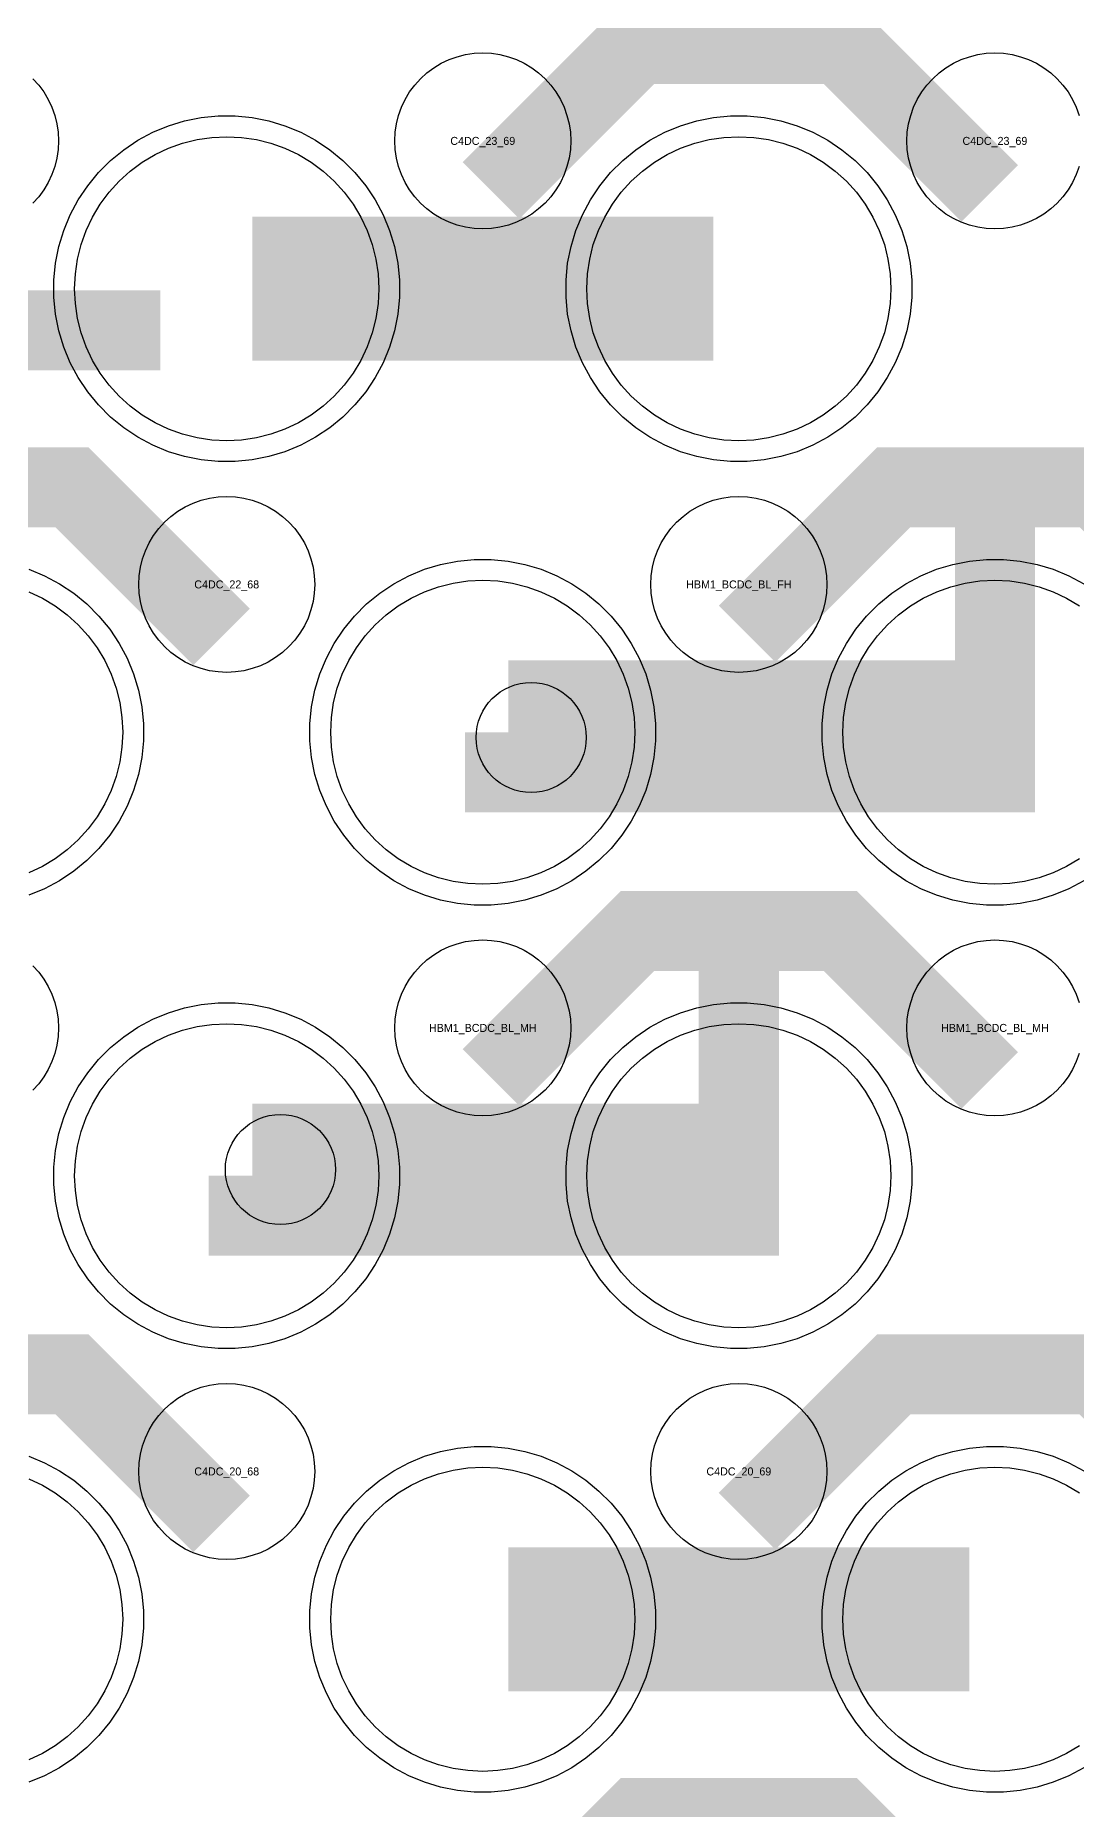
# Model space of a CAD drawing. Extents: x -11880 to 11880, y -14992 to 14992.
# Drawn here: x 9940 to 10266, y -12128 to -11573 of the extents above; entities that cross this region are included whole.
import ezdxf
from ezdxf.enums import TextEntityAlignment as Align

# ---------------------------------------------------------------- set-up
doc = ezdxf.new("R2010")
doc.units = 0
doc.header["$MEASUREMENT"] = 0
for name, color, linetype in [('GDS_775_DT_237', 138, 'CONTINUOUS'), ('RDL1_FS', 34, 'CONTINUOUS'), ('RDL_BS', 160, 'CONTINUOUS')]:
    doc.layers.add(name, color=color, linetype=linetype)

msp = doc.modelspace()

# ---------------------------------------------------------------- linework, layer by layer
at = {"layer": 'RDL1_FS'}
for points in [[(10000, -11700.099), (9995.343, -11699.87), (9990.732, -11699.186), (9986.209, -11698.054), (9981.819, -11696.482), (9977.605, -11694.49), (9973.605, -11692.092), (9969.86, -11689.314), (9966.406, -11686.184), (9963.276, -11682.73), (9960.498, -11678.985), (9958.1, -11674.985), (9956.108, -11670.771), (9954.536, -11666.381), (9953.404, -11661.858), (9952.72, -11657.247), (9952.491, -11652.59), (9952.72, -11647.933), (9953.404, -11643.322), (9954.536, -11638.799), (9956.108, -11634.409), (9958.1, -11630.195), (9960.498, -11626.195), (9963.276, -11622.45), (9966.406, -11618.996), (9969.86, -11615.866), (9973.605, -11613.088), (9977.605, -11610.69), (9981.819, -11608.698), (9986.209, -11607.126), (9990.732, -11605.994), (9995.343, -11605.31), (10000, -11605.081), (10004.657, -11605.31), (10009.268, -11605.994), (10013.791, -11607.126), (10018.181, -11608.698), (10022.395, -11610.69), (10026.395, -11613.088), (10030.14, -11615.866), (10033.594, -11618.996), (10036.724, -11622.45), (10039.502, -11626.195), (10041.9, -11630.195), (10043.892, -11634.409), (10045.464, -11638.799), (10046.596, -11643.322), (10047.28, -11647.933), (10047.509, -11652.59), (10047.28, -11657.247), (10046.596, -11661.858), (10045.464, -11666.381), (10043.892, -11670.771), (10041.9, -11674.985), (10039.502, -11678.985), (10036.724, -11682.73), (10033.594, -11686.184), (10030.14, -11689.314), (10026.395, -11692.092), (10022.395, -11694.49), (10018.181, -11696.482), (10013.791, -11698.054), (10009.268, -11699.186), (10004.657, -11699.87)], [(10160, -11700.099), (10155.343, -11699.87), (10150.732, -11699.186), (10146.209, -11698.054), (10141.819, -11696.482), (10137.605, -11694.49), (10133.605, -11692.092), (10129.86, -11689.314), (10126.406, -11686.184), (10123.276, -11682.73), (10120.498, -11678.985), (10118.1, -11674.985), (10116.108, -11670.771), (10114.536, -11666.381), (10113.404, -11661.858), (10112.72, -11657.247), (10112.491, -11652.59), (10112.72, -11647.933), (10113.404, -11643.322), (10114.536, -11638.799), (10116.108, -11634.409), (10118.1, -11630.195), (10120.498, -11626.195), (10123.276, -11622.45), (10126.406, -11618.996), (10129.86, -11615.866), (10133.605, -11613.088), (10137.605, -11610.69), (10141.819, -11608.698), (10146.209, -11607.126), (10150.732, -11605.994), (10155.343, -11605.31), (10160, -11605.081), (10164.657, -11605.31), (10169.268, -11605.994), (10173.791, -11607.126), (10178.181, -11608.698), (10182.395, -11610.69), (10186.395, -11613.088), (10190.14, -11615.866), (10193.594, -11618.996), (10196.724, -11622.45), (10199.502, -11626.195), (10201.9, -11630.195), (10203.892, -11634.409), (10205.464, -11638.799), (10206.596, -11643.322), (10207.28, -11647.933), (10207.509, -11652.59), (10207.28, -11657.247), (10206.596, -11661.858), (10205.464, -11666.381), (10203.892, -11670.771), (10201.9, -11674.985), (10199.502, -11678.985), (10196.724, -11682.73), (10193.594, -11686.184), (10190.14, -11689.314), (10186.395, -11692.092), (10182.395, -11694.49), (10178.181, -11696.482), (10173.791, -11698.054), (10169.268, -11699.186), (10164.657, -11699.87)], [(10080, -11838.664), (10075.343, -11838.435), (10070.732, -11837.751), (10066.209, -11836.619), (10061.819, -11835.047), (10057.605, -11833.055), (10053.605, -11830.657), (10049.86, -11827.879), (10046.406, -11824.749), (10043.276, -11821.295), (10040.498, -11817.55), (10038.1, -11813.55), (10036.108, -11809.336), (10034.536, -11804.946), (10033.404, -11800.423), (10032.72, -11795.812), (10032.491, -11791.155), (10032.72, -11786.498), (10033.404, -11781.887), (10034.536, -11777.364), (10036.108, -11772.974), (10038.1, -11768.76), (10040.498, -11764.76), (10043.276, -11761.015), (10046.406, -11757.561), (10049.86, -11754.431), (10053.605, -11751.653), (10057.605, -11749.255), (10061.819, -11747.263), (10066.209, -11745.691), (10070.732, -11744.559), (10075.343, -11743.875), (10080, -11743.646), (10084.657, -11743.875), (10089.268, -11744.559), (10093.791, -11745.691), (10098.181, -11747.263), (10102.395, -11749.255), (10106.395, -11751.653), (10110.14, -11754.431), (10113.594, -11757.561), (10116.724, -11761.015), (10119.502, -11764.76), (10121.9, -11768.76), (10123.892, -11772.974), (10125.464, -11777.364), (10126.596, -11781.887), (10127.28, -11786.498), (10127.509, -11791.155), (10127.28, -11795.812), (10126.596, -11800.423), (10125.464, -11804.946), (10123.892, -11809.336), (10121.9, -11813.55), (10119.502, -11817.55), (10116.724, -11821.295), (10113.594, -11824.749), (10110.14, -11827.879), (10106.395, -11830.657), (10102.395, -11833.055), (10098.181, -11835.047), (10093.791, -11836.619), (10089.268, -11837.751), (10084.657, -11838.435)], [(10000, -11977.229), (9995.343, -11977), (9990.732, -11976.316), (9986.209, -11975.184), (9981.819, -11973.612), (9977.605, -11971.62), (9973.605, -11969.222), (9969.86, -11966.444), (9966.406, -11963.314), (9963.276, -11959.86), (9960.498, -11956.115), (9958.1, -11952.115), (9956.108, -11947.901), (9954.536, -11943.511), (9953.404, -11938.988), (9952.72, -11934.377), (9952.491, -11929.72), (9952.72, -11925.063), (9953.404, -11920.452), (9954.536, -11915.929), (9956.108, -11911.539), (9958.1, -11907.325), (9960.498, -11903.325), (9963.276, -11899.58), (9966.406, -11896.126), (9969.86, -11892.996), (9973.605, -11890.218), (9977.605, -11887.82), (9981.819, -11885.828), (9986.209, -11884.256), (9990.732, -11883.124), (9995.343, -11882.44), (10000, -11882.211), (10004.657, -11882.44), (10009.268, -11883.124), (10013.791, -11884.256), (10018.181, -11885.828), (10022.395, -11887.82), (10026.395, -11890.218), (10030.14, -11892.996), (10033.594, -11896.126), (10036.724, -11899.58), (10039.502, -11903.325), (10041.9, -11907.325), (10043.892, -11911.539), (10045.464, -11915.929), (10046.596, -11920.452), (10047.28, -11925.063), (10047.509, -11929.72), (10047.28, -11934.377), (10046.596, -11938.988), (10045.464, -11943.511), (10043.892, -11947.901), (10041.9, -11952.115), (10039.502, -11956.115), (10036.724, -11959.86), (10033.594, -11963.314), (10030.14, -11966.444), (10026.395, -11969.222), (10022.395, -11971.62), (10018.181, -11973.612), (10013.791, -11975.184), (10009.268, -11976.316), (10004.657, -11977)], [(10160, -11977.229), (10155.343, -11977), (10150.732, -11976.316), (10146.209, -11975.184), (10141.819, -11973.612), (10137.605, -11971.62), (10133.605, -11969.222), (10129.86, -11966.444), (10126.406, -11963.314), (10123.276, -11959.86), (10120.498, -11956.115), (10118.1, -11952.115), (10116.108, -11947.901), (10114.536, -11943.511), (10113.404, -11938.988), (10112.72, -11934.377), (10112.491, -11929.72), (10112.72, -11925.063), (10113.404, -11920.452), (10114.536, -11915.929), (10116.108, -11911.539), (10118.1, -11907.325), (10120.498, -11903.325), (10123.276, -11899.58), (10126.406, -11896.126), (10129.86, -11892.996), (10133.605, -11890.218), (10137.605, -11887.82), (10141.819, -11885.828), (10146.209, -11884.256), (10150.732, -11883.124), (10155.343, -11882.44), (10160, -11882.211), (10164.657, -11882.44), (10169.268, -11883.124), (10173.791, -11884.256), (10178.181, -11885.828), (10182.395, -11887.82), (10186.395, -11890.218), (10190.14, -11892.996), (10193.594, -11896.126), (10196.724, -11899.58), (10199.502, -11903.325), (10201.9, -11907.325), (10203.892, -11911.539), (10205.464, -11915.929), (10206.596, -11920.452), (10207.28, -11925.063), (10207.509, -11929.72), (10207.28, -11934.377), (10206.596, -11938.988), (10205.464, -11943.511), (10203.892, -11947.901), (10201.9, -11952.115), (10199.502, -11956.115), (10196.724, -11959.86), (10193.594, -11963.314), (10190.14, -11966.444), (10186.395, -11969.222), (10182.395, -11971.62), (10178.181, -11973.612), (10173.791, -11975.184), (10169.268, -11976.316), (10164.657, -11977)], [(10080, -12115.794), (10075.343, -12115.565), (10070.732, -12114.881), (10066.209, -12113.749), (10061.819, -12112.177), (10057.605, -12110.185), (10053.605, -12107.787), (10049.86, -12105.009), (10046.406, -12101.879), (10043.276, -12098.425), (10040.498, -12094.68), (10038.1, -12090.68), (10036.108, -12086.466), (10034.536, -12082.076), (10033.404, -12077.553), (10032.72, -12072.942), (10032.491, -12068.285), (10032.72, -12063.628), (10033.404, -12059.017), (10034.536, -12054.494), (10036.108, -12050.104), (10038.1, -12045.89), (10040.498, -12041.89), (10043.276, -12038.145), (10046.406, -12034.691), (10049.86, -12031.561), (10053.605, -12028.783), (10057.605, -12026.385), (10061.819, -12024.393), (10066.209, -12022.821), (10070.732, -12021.689), (10075.343, -12021.005), (10080, -12020.776), (10084.657, -12021.005), (10089.268, -12021.689), (10093.791, -12022.821), (10098.181, -12024.393), (10102.395, -12026.385), (10106.395, -12028.783), (10110.14, -12031.561), (10113.594, -12034.691), (10116.724, -12038.145), (10119.502, -12041.89), (10121.9, -12045.89), (10123.892, -12050.104), (10125.464, -12054.494), (10126.596, -12059.017), (10127.28, -12063.628), (10127.509, -12068.285), (10127.28, -12072.942), (10126.596, -12077.553), (10125.464, -12082.076), (10123.892, -12086.466), (10121.9, -12090.68), (10119.502, -12094.68), (10116.724, -12098.425), (10113.594, -12101.879), (10110.14, -12105.009), (10106.395, -12107.787), (10102.395, -12110.185), (10098.181, -12112.177), (10093.791, -12113.749), (10089.268, -12114.881), (10084.657, -12115.565)]]:
    msp.add_lwpolyline(points, close=True, dxfattribs=at)
for points in [[(10008.002, -11652.59, 45, 45, 0), (10080.002, -11652.59, 45, 45, 0)], [(10080.002, -11652.59, 45, 45, 0), (10152.002, -11652.59, 45, 45, 0)], [(10088.002, -11791.155, 45, 45, 0), (10160.002, -11791.155, 45, 45, 0)], [(10160.002, -11791.155, 45, 45, 0), (10232.002, -11791.155, 45, 45, 0)], [(10008.002, -11929.72, 45, 45, 0), (10080.002, -11929.72, 45, 45, 0)], [(10080.002, -11929.72, 45, 45, 0), (10152.002, -11929.72, 45, 45, 0)], [(10088.002, -12068.285, 45, 45, 0), (10160.002, -12068.285, 45, 45, 0)], [(10160.002, -12068.285, 45, 45, 0), (10232.002, -12068.285, 45, 45, 0)]]:
    msp.add_lwpolyline(points, format="xyseb", dxfattribs=at)
for points in [[(10266.395, -11830.657), (10262.395, -11833.055), (10258.181, -11835.047), (10253.791, -11836.619), (10249.268, -11837.751), (10244.657, -11838.435), (10240, -11838.664), (10235.343, -11838.435), (10230.732, -11837.751), (10226.209, -11836.619), (10221.819, -11835.047), (10217.605, -11833.055), (10213.605, -11830.657), (10209.86, -11827.879), (10206.406, -11824.749), (10203.276, -11821.295), (10200.498, -11817.55), (10198.1, -11813.55), (10196.108, -11809.336), (10194.536, -11804.946), (10193.404, -11800.423), (10192.72, -11795.812), (10192.491, -11791.155), (10192.72, -11786.498), (10193.404, -11781.887), (10194.536, -11777.364), (10196.108, -11772.974), (10198.1, -11768.76), (10200.498, -11764.76), (10203.276, -11761.015), (10206.406, -11757.561), (10209.86, -11754.431), (10213.605, -11751.653), (10217.605, -11749.255), (10221.819, -11747.263), (10226.209, -11745.691), (10230.732, -11744.559), (10235.343, -11743.875), (10240, -11743.646), (10244.657, -11743.875), (10249.268, -11744.559), (10253.791, -11745.691), (10258.181, -11747.263), (10262.395, -11749.255), (10266.395, -11751.653)], [(10266.395, -12107.787), (10262.395, -12110.185), (10258.181, -12112.177), (10253.791, -12113.749), (10249.268, -12114.881), (10244.657, -12115.565), (10240, -12115.794), (10235.343, -12115.565), (10230.732, -12114.881), (10226.209, -12113.749), (10221.819, -12112.177), (10217.605, -12110.185), (10213.605, -12107.787), (10209.86, -12105.009), (10206.406, -12101.879), (10203.276, -12098.425), (10200.498, -12094.68), (10198.1, -12090.68), (10196.108, -12086.466), (10194.536, -12082.076), (10193.404, -12077.553), (10192.72, -12072.942), (10192.491, -12068.285), (10192.72, -12063.628), (10193.404, -12059.017), (10194.536, -12054.494), (10196.108, -12050.104), (10198.1, -12045.89), (10200.498, -12041.89), (10203.276, -12038.145), (10206.406, -12034.691), (10209.86, -12031.561), (10213.605, -12028.783), (10217.605, -12026.385), (10221.819, -12024.393), (10226.209, -12022.821), (10230.732, -12021.689), (10235.343, -12021.005), (10240, -12020.776), (10244.657, -12021.005), (10249.268, -12021.689), (10253.791, -12022.821), (10258.181, -12024.393), (10262.395, -12026.385), (10266.395, -12028.783)], [(9938.181, -12024.393), (9942.395, -12026.385), (9946.395, -12028.783), (9950.14, -12031.561), (9953.594, -12034.691), (9956.724, -12038.145), (9959.502, -12041.89), (9961.9, -12045.89), (9963.892, -12050.104), (9965.464, -12054.494), (9966.596, -12059.017), (9967.28, -12063.628), (9967.509, -12068.285), (9967.28, -12072.942), (9966.596, -12077.553), (9965.464, -12082.076), (9963.892, -12086.466), (9961.9, -12090.68), (9959.502, -12094.68), (9956.724, -12098.425), (9953.594, -12101.879), (9950.14, -12105.009), (9946.395, -12107.787), (9942.395, -12110.185), (9938.181, -12112.177)]]:
    msp.add_lwpolyline(points, dxfattribs=at)
at = {"layer": 'RDL1_FS', "color": 241, "true_color": 0xf7abae}
msp.add_lwpolyline([(9938.181, -11747.263), (9942.395, -11749.255), (9946.395, -11751.653), (9950.14, -11754.431), (9953.594, -11757.561), (9956.724, -11761.015), (9959.502, -11764.76), (9961.9, -11768.76), (9963.892, -11772.974), (9965.464, -11777.364), (9966.596, -11781.887), (9967.28, -11786.498), (9967.509, -11791.155), (9967.28, -11795.812), (9966.596, -11800.423), (9965.464, -11804.946), (9963.892, -11809.336), (9961.9, -11813.55), (9959.502, -11817.55), (9956.724, -11821.295), (9953.594, -11824.749), (9950.14, -11827.879), (9946.395, -11830.657), (9942.395, -11833.055), (9938.181, -11835.047)], dxfattribs=at)
at = {"layer": 'RDL1_FS'}
for centre in [(10095.098, -11792.807), (10016.778, -11927.769)]:
    msp.add_circle(centre, 17.2, dxfattribs=at)
at = {"layer": 'RDL_BS'}
for points in [[(10082.562, -11621.904, 25, 25, 0), (10128.377, -11576.089, 25, 25, 0), (10161.93, -11576.089, 25, 25, 0)], [(10238.401, -11622.803, 25, 25, 0), (10191.687, -11576.089, 25, 25, 0), (10161.929, -11576.089, 25, 25, 0)], [(9870.016, -11665.603, 25, 25, 0), (9979.281, -11665.603, 25, 25, 0)], [(10240, -11816.155, 25, 25, 0), (10240, -11702.154, 25, 25, 0)], [(9998.401, -11761.368, 25, 25, 0), (9951.687, -11714.654, 25, 25, 0), (9921.929, -11714.654, 25, 25, 0)], [(10162.562, -11760.469, 25, 25, 0), (10208.377, -11714.654, 25, 25, 0), (10241.93, -11714.654, 25, 25, 0)], [(10318.401, -11761.368, 25, 25, 0), (10271.687, -11714.654, 25, 25, 0), (10241.929, -11714.654, 25, 25, 0)], [(10074.397, -11803.655, 25, 25, 0), (10252.5, -11803.655, 25, 25, 0)], [(10160, -11954.72, 25, 25, 0), (10160, -11840.719, 25, 25, 0)], [(10082.562, -11899.034, 25, 25, 0), (10128.377, -11853.219, 25, 25, 0), (10161.93, -11853.219, 25, 25, 0)], [(10238.401, -11899.933, 25, 25, 0), (10191.687, -11853.219, 25, 25, 0), (10161.929, -11853.219, 25, 25, 0)], [(9994.397, -11942.22, 25, 25, 0), (10172.5, -11942.22, 25, 25, 0)], [(9998.401, -12038.498, 25, 25, 0), (9951.687, -11991.784, 25, 25, 0), (9921.929, -11991.784, 25, 25, 0)], [(10162.562, -12037.599, 25, 25, 0), (10208.377, -11991.784, 25, 25, 0), (10241.93, -11991.784, 25, 25, 0)], [(10318.401, -12038.498, 25, 25, 0), (10271.687, -11991.784, 25, 25, 0), (10241.929, -11991.784, 25, 25, 0)], [(10082.562, -12176.159, 25, 25, 0), (10128.377, -12130.344, 25, 25, 0), (10161.93, -12130.344, 25, 25, 0)], [(10238.401, -12177.058, 25, 25, 0), (10191.687, -12130.344, 25, 25, 0), (10161.929, -12130.344, 25, 25, 0)]]:
    msp.add_lwpolyline(points, format="xyseb", dxfattribs=at)
for points in [[(10080, -11633.896), (10077.307, -11633.764), (10074.635, -11633.368), (10072.016, -11632.711), (10069.481, -11631.804), (10067.044, -11630.652), (10064.72, -11629.259), (10062.557, -11627.656), (10060.558, -11625.844), (10058.746, -11623.845), (10057.143, -11621.682), (10055.75, -11619.358), (10054.598, -11616.921), (10053.691, -11614.386), (10053.034, -11611.767), (10052.638, -11609.095), (10052.506, -11606.402), (10052.638, -11603.709), (10053.034, -11601.037), (10053.691, -11598.418), (10054.598, -11595.883), (10055.75, -11593.446), (10057.143, -11591.122), (10058.746, -11588.959), (10060.558, -11586.96), (10062.557, -11585.148), (10064.72, -11583.545), (10067.044, -11582.152), (10069.481, -11581), (10072.016, -11580.093), (10074.635, -11579.436), (10077.307, -11579.04), (10080, -11578.908), (10082.693, -11579.04), (10085.365, -11579.436), (10087.984, -11580.093), (10090.519, -11581), (10092.956, -11582.152), (10095.28, -11583.545), (10097.443, -11585.148), (10099.442, -11586.96), (10101.254, -11588.959), (10102.857, -11591.122), (10104.25, -11593.446), (10105.402, -11595.883), (10106.309, -11598.418), (10106.966, -11601.037), (10107.362, -11603.709), (10107.494, -11606.402), (10107.362, -11609.095), (10106.966, -11611.767), (10106.309, -11614.386), (10105.402, -11616.921), (10104.25, -11619.358), (10102.857, -11621.682), (10101.254, -11623.845), (10099.442, -11625.844), (10097.443, -11627.656), (10095.28, -11629.259), (10092.956, -11630.652), (10090.519, -11631.804), (10087.984, -11632.711), (10085.365, -11633.368), (10082.693, -11633.764)], [(9997.356, -11706.59), (9992.062, -11706.073), (9986.835, -11705.027), (9981.795, -11703.496), (9976.885, -11701.465), (9972.223, -11698.973), (9967.809, -11696.026), (9963.708, -11692.664), (9959.926, -11688.882), (9956.564, -11684.781), (9953.617, -11680.367), (9951.125, -11675.705), (9949.094, -11670.795), (9947.563, -11665.755), (9946.517, -11660.528), (9946, -11655.234), (9946, -11649.946), (9946.517, -11644.652), (9947.563, -11639.425), (9949.094, -11634.385), (9951.125, -11629.475), (9953.617, -11624.813), (9956.564, -11620.399), (9959.926, -11616.298), (9963.708, -11612.516), (9967.809, -11609.154), (9972.223, -11606.207), (9976.885, -11603.715), (9981.795, -11601.684), (9986.835, -11600.153), (9992.062, -11599.107), (9997.356, -11598.59), (10002.644, -11598.59), (10007.938, -11599.107), (10013.165, -11600.153), (10018.205, -11601.684), (10023.115, -11603.715), (10027.777, -11606.207), (10032.191, -11609.154), (10036.292, -11612.516), (10040.074, -11616.298), (10043.436, -11620.399), (10046.383, -11624.813), (10048.875, -11629.475), (10050.906, -11634.385), (10052.437, -11639.425), (10053.483, -11644.652), (10054, -11649.946), (10054, -11655.234), (10053.483, -11660.528), (10052.437, -11665.755), (10050.906, -11670.795), (10048.875, -11675.705), (10046.383, -11680.367), (10043.436, -11684.781), (10040.074, -11688.882), (10036.292, -11692.664), (10032.191, -11696.026), (10027.777, -11698.973), (10023.115, -11701.465), (10018.205, -11703.496), (10013.165, -11705.027), (10007.938, -11706.073), (10002.644, -11706.59)], [(10157.356, -11706.59), (10152.062, -11706.073), (10146.835, -11705.027), (10141.795, -11703.496), (10136.885, -11701.465), (10132.223, -11698.973), (10127.809, -11696.026), (10123.708, -11692.664), (10119.926, -11688.882), (10116.564, -11684.781), (10113.617, -11680.367), (10111.125, -11675.705), (10109.094, -11670.795), (10107.563, -11665.755), (10106.517, -11660.528), (10106, -11655.234), (10106, -11649.946), (10106.517, -11644.652), (10107.563, -11639.425), (10109.094, -11634.385), (10111.125, -11629.475), (10113.617, -11624.813), (10116.564, -11620.399), (10119.926, -11616.298), (10123.708, -11612.516), (10127.809, -11609.154), (10132.223, -11606.207), (10136.885, -11603.715), (10141.795, -11601.684), (10146.835, -11600.153), (10152.062, -11599.107), (10157.356, -11598.59), (10162.644, -11598.59), (10167.938, -11599.107), (10173.165, -11600.153), (10178.205, -11601.684), (10183.115, -11603.715), (10187.777, -11606.207), (10192.191, -11609.154), (10196.292, -11612.516), (10200.074, -11616.298), (10203.436, -11620.399), (10206.383, -11624.813), (10208.875, -11629.475), (10210.906, -11634.385), (10212.437, -11639.425), (10213.483, -11644.652), (10214, -11649.946), (10214, -11655.234), (10213.483, -11660.528), (10212.437, -11665.755), (10210.906, -11670.795), (10208.875, -11675.705), (10206.383, -11680.367), (10203.436, -11684.781), (10200.074, -11688.882), (10196.292, -11692.664), (10192.191, -11696.026), (10187.777, -11698.973), (10183.115, -11701.465), (10178.205, -11703.496), (10173.165, -11705.027), (10167.938, -11706.073), (10162.644, -11706.59)], [(10000, -11772.461), (9997.307, -11772.329), (9994.635, -11771.933), (9992.016, -11771.276), (9989.481, -11770.369), (9987.044, -11769.217), (9984.72, -11767.824), (9982.557, -11766.221), (9980.558, -11764.409), (9978.746, -11762.41), (9977.143, -11760.247), (9975.75, -11757.923), (9974.598, -11755.486), (9973.691, -11752.951), (9973.034, -11750.332), (9972.638, -11747.66), (9972.506, -11744.967), (9972.638, -11742.274), (9973.034, -11739.602), (9973.691, -11736.983), (9974.598, -11734.448), (9975.75, -11732.011), (9977.143, -11729.687), (9978.746, -11727.524), (9980.558, -11725.525), (9982.557, -11723.713), (9984.72, -11722.11), (9987.044, -11720.717), (9989.481, -11719.565), (9992.016, -11718.658), (9994.635, -11718.001), (9997.307, -11717.605), (10000, -11717.473), (10002.693, -11717.605), (10005.365, -11718.001), (10007.984, -11718.658), (10010.519, -11719.565), (10012.956, -11720.717), (10015.28, -11722.11), (10017.443, -11723.713), (10019.442, -11725.525), (10021.254, -11727.524), (10022.857, -11729.687), (10024.25, -11732.011), (10025.402, -11734.448), (10026.309, -11736.983), (10026.966, -11739.602), (10027.362, -11742.274), (10027.494, -11744.967), (10027.362, -11747.66), (10026.966, -11750.332), (10026.309, -11752.951), (10025.402, -11755.486), (10024.25, -11757.923), (10022.857, -11760.247), (10021.254, -11762.41), (10019.442, -11764.409), (10017.443, -11766.221), (10015.28, -11767.824), (10012.956, -11769.217), (10010.519, -11770.369), (10007.984, -11771.276), (10005.365, -11771.933), (10002.693, -11772.329)], [(10160, -11772.461), (10157.307, -11772.329), (10154.635, -11771.933), (10152.016, -11771.276), (10149.481, -11770.369), (10147.044, -11769.217), (10144.72, -11767.824), (10142.557, -11766.221), (10140.558, -11764.409), (10138.746, -11762.41), (10137.143, -11760.247), (10135.75, -11757.923), (10134.598, -11755.486), (10133.691, -11752.951), (10133.034, -11750.332), (10132.638, -11747.66), (10132.506, -11744.967), (10132.638, -11742.274), (10133.034, -11739.602), (10133.691, -11736.983), (10134.598, -11734.448), (10135.75, -11732.011), (10137.143, -11729.687), (10138.746, -11727.524), (10140.558, -11725.525), (10142.557, -11723.713), (10144.72, -11722.11), (10147.044, -11720.717), (10149.481, -11719.565), (10152.016, -11718.658), (10154.635, -11718.001), (10157.307, -11717.605), (10160, -11717.473), (10162.693, -11717.605), (10165.365, -11718.001), (10167.984, -11718.658), (10170.519, -11719.565), (10172.956, -11720.717), (10175.28, -11722.11), (10177.443, -11723.713), (10179.442, -11725.525), (10181.254, -11727.524), (10182.857, -11729.687), (10184.25, -11732.011), (10185.402, -11734.448), (10186.309, -11736.983), (10186.966, -11739.602), (10187.362, -11742.274), (10187.494, -11744.967), (10187.362, -11747.66), (10186.966, -11750.332), (10186.309, -11752.951), (10185.402, -11755.486), (10184.25, -11757.923), (10182.857, -11760.247), (10181.254, -11762.41), (10179.442, -11764.409), (10177.443, -11766.221), (10175.28, -11767.824), (10172.956, -11769.217), (10170.519, -11770.369), (10167.984, -11771.276), (10165.365, -11771.933), (10162.693, -11772.329)], [(10077.356, -11845.155), (10072.062, -11844.638), (10066.835, -11843.592), (10061.795, -11842.061), (10056.885, -11840.03), (10052.223, -11837.538), (10047.809, -11834.591), (10043.708, -11831.229), (10039.926, -11827.447), (10036.564, -11823.346), (10033.617, -11818.932), (10031.125, -11814.27), (10029.094, -11809.36), (10027.563, -11804.32), (10026.517, -11799.093), (10026, -11793.799), (10026, -11788.511), (10026.517, -11783.217), (10027.563, -11777.99), (10029.094, -11772.95), (10031.125, -11768.04), (10033.617, -11763.378), (10036.564, -11758.964), (10039.926, -11754.863), (10043.708, -11751.081), (10047.809, -11747.719), (10052.223, -11744.772), (10056.885, -11742.28), (10061.795, -11740.249), (10066.835, -11738.718), (10072.062, -11737.672), (10077.356, -11737.155), (10082.644, -11737.155), (10087.938, -11737.672), (10093.165, -11738.718), (10098.205, -11740.249), (10103.115, -11742.28), (10107.777, -11744.772), (10112.191, -11747.719), (10116.292, -11751.081), (10120.074, -11754.863), (10123.436, -11758.964), (10126.383, -11763.378), (10128.875, -11768.04), (10130.906, -11772.95), (10132.437, -11777.99), (10133.483, -11783.217), (10134, -11788.511), (10134, -11793.799), (10133.483, -11799.093), (10132.437, -11804.32), (10130.906, -11809.36), (10128.875, -11814.27), (10126.383, -11818.932), (10123.436, -11823.346), (10120.074, -11827.447), (10116.292, -11831.229), (10112.191, -11834.591), (10107.777, -11837.538), (10103.115, -11840.03), (10098.205, -11842.061), (10093.165, -11843.592), (10087.938, -11844.638), (10082.644, -11845.155)], [(10080, -11911.026), (10077.307, -11910.894), (10074.635, -11910.498), (10072.016, -11909.841), (10069.481, -11908.934), (10067.044, -11907.782), (10064.72, -11906.389), (10062.557, -11904.786), (10060.558, -11902.974), (10058.746, -11900.975), (10057.143, -11898.812), (10055.75, -11896.488), (10054.598, -11894.051), (10053.691, -11891.516), (10053.034, -11888.897), (10052.638, -11886.225), (10052.506, -11883.532), (10052.638, -11880.839), (10053.034, -11878.167), (10053.691, -11875.548), (10054.598, -11873.013), (10055.75, -11870.576), (10057.143, -11868.252), (10058.746, -11866.089), (10060.558, -11864.09), (10062.557, -11862.278), (10064.72, -11860.675), (10067.044, -11859.282), (10069.481, -11858.13), (10072.016, -11857.223), (10074.635, -11856.566), (10077.307, -11856.17), (10080, -11856.038), (10082.693, -11856.17), (10085.365, -11856.566), (10087.984, -11857.223), (10090.519, -11858.13), (10092.956, -11859.282), (10095.28, -11860.675), (10097.443, -11862.278), (10099.442, -11864.09), (10101.254, -11866.089), (10102.857, -11868.252), (10104.25, -11870.576), (10105.402, -11873.013), (10106.309, -11875.548), (10106.966, -11878.167), (10107.362, -11880.839), (10107.494, -11883.532), (10107.362, -11886.225), (10106.966, -11888.897), (10106.309, -11891.516), (10105.402, -11894.051), (10104.25, -11896.488), (10102.857, -11898.812), (10101.254, -11900.975), (10099.442, -11902.974), (10097.443, -11904.786), (10095.28, -11906.389), (10092.956, -11907.782), (10090.519, -11908.934), (10087.984, -11909.841), (10085.365, -11910.498), (10082.693, -11910.894)], [(9997.356, -11983.72), (9992.062, -11983.203), (9986.835, -11982.157), (9981.795, -11980.626), (9976.885, -11978.595), (9972.223, -11976.103), (9967.809, -11973.156), (9963.708, -11969.794), (9959.926, -11966.012), (9956.564, -11961.911), (9953.617, -11957.497), (9951.125, -11952.835), (9949.094, -11947.925), (9947.563, -11942.885), (9946.517, -11937.658), (9946, -11932.364), (9946, -11927.076), (9946.517, -11921.782), (9947.563, -11916.555), (9949.094, -11911.515), (9951.125, -11906.605), (9953.617, -11901.943), (9956.564, -11897.529), (9959.926, -11893.428), (9963.708, -11889.646), (9967.809, -11886.284), (9972.223, -11883.337), (9976.885, -11880.845), (9981.795, -11878.814), (9986.835, -11877.283), (9992.062, -11876.237), (9997.356, -11875.72), (10002.644, -11875.72), (10007.938, -11876.237), (10013.165, -11877.283), (10018.205, -11878.814), (10023.115, -11880.845), (10027.777, -11883.337), (10032.191, -11886.284), (10036.292, -11889.646), (10040.074, -11893.428), (10043.436, -11897.529), (10046.383, -11901.943), (10048.875, -11906.605), (10050.906, -11911.515), (10052.437, -11916.555), (10053.483, -11921.782), (10054, -11927.076), (10054, -11932.364), (10053.483, -11937.658), (10052.437, -11942.885), (10050.906, -11947.925), (10048.875, -11952.835), (10046.383, -11957.497), (10043.436, -11961.911), (10040.074, -11966.012), (10036.292, -11969.794), (10032.191, -11973.156), (10027.777, -11976.103), (10023.115, -11978.595), (10018.205, -11980.626), (10013.165, -11982.157), (10007.938, -11983.203), (10002.644, -11983.72)], [(10157.356, -11983.72), (10152.062, -11983.203), (10146.835, -11982.157), (10141.795, -11980.626), (10136.885, -11978.595), (10132.223, -11976.103), (10127.809, -11973.156), (10123.708, -11969.794), (10119.926, -11966.012), (10116.564, -11961.911), (10113.617, -11957.497), (10111.125, -11952.835), (10109.094, -11947.925), (10107.563, -11942.885), (10106.517, -11937.658), (10106, -11932.364), (10106, -11927.076), (10106.517, -11921.782), (10107.563, -11916.555), (10109.094, -11911.515), (10111.125, -11906.605), (10113.617, -11901.943), (10116.564, -11897.529), (10119.926, -11893.428), (10123.708, -11889.646), (10127.809, -11886.284), (10132.223, -11883.337), (10136.885, -11880.845), (10141.795, -11878.814), (10146.835, -11877.283), (10152.062, -11876.237), (10157.356, -11875.72), (10162.644, -11875.72), (10167.938, -11876.237), (10173.165, -11877.283), (10178.205, -11878.814), (10183.115, -11880.845), (10187.777, -11883.337), (10192.191, -11886.284), (10196.292, -11889.646), (10200.074, -11893.428), (10203.436, -11897.529), (10206.383, -11901.943), (10208.875, -11906.605), (10210.906, -11911.515), (10212.437, -11916.555), (10213.483, -11921.782), (10214, -11927.076), (10214, -11932.364), (10213.483, -11937.658), (10212.437, -11942.885), (10210.906, -11947.925), (10208.875, -11952.835), (10206.383, -11957.497), (10203.436, -11961.911), (10200.074, -11966.012), (10196.292, -11969.794), (10192.191, -11973.156), (10187.777, -11976.103), (10183.115, -11978.595), (10178.205, -11980.626), (10173.165, -11982.157), (10167.938, -11983.203), (10162.644, -11983.72)], [(10000, -12049.591), (9997.307, -12049.459), (9994.635, -12049.063), (9992.016, -12048.406), (9989.481, -12047.499), (9987.044, -12046.347), (9984.72, -12044.954), (9982.557, -12043.351), (9980.558, -12041.539), (9978.746, -12039.54), (9977.143, -12037.377), (9975.75, -12035.053), (9974.598, -12032.616), (9973.691, -12030.081), (9973.034, -12027.462), (9972.638, -12024.79), (9972.506, -12022.097), (9972.638, -12019.404), (9973.034, -12016.732), (9973.691, -12014.113), (9974.598, -12011.578), (9975.75, -12009.141), (9977.143, -12006.817), (9978.746, -12004.654), (9980.558, -12002.655), (9982.557, -12000.843), (9984.72, -11999.24), (9987.044, -11997.847), (9989.481, -11996.695), (9992.016, -11995.788), (9994.635, -11995.131), (9997.307, -11994.735), (10000, -11994.603), (10002.693, -11994.735), (10005.365, -11995.131), (10007.984, -11995.788), (10010.519, -11996.695), (10012.956, -11997.847), (10015.28, -11999.24), (10017.443, -12000.843), (10019.442, -12002.655), (10021.254, -12004.654), (10022.857, -12006.817), (10024.25, -12009.141), (10025.402, -12011.578), (10026.309, -12014.113), (10026.966, -12016.732), (10027.362, -12019.404), (10027.494, -12022.097), (10027.362, -12024.79), (10026.966, -12027.462), (10026.309, -12030.081), (10025.402, -12032.616), (10024.25, -12035.053), (10022.857, -12037.377), (10021.254, -12039.54), (10019.442, -12041.539), (10017.443, -12043.351), (10015.28, -12044.954), (10012.956, -12046.347), (10010.519, -12047.499), (10007.984, -12048.406), (10005.365, -12049.063), (10002.693, -12049.459)], [(10160, -12049.591), (10157.307, -12049.459), (10154.635, -12049.063), (10152.016, -12048.406), (10149.481, -12047.499), (10147.044, -12046.347), (10144.72, -12044.954), (10142.557, -12043.351), (10140.558, -12041.539), (10138.746, -12039.54), (10137.143, -12037.377), (10135.75, -12035.053), (10134.598, -12032.616), (10133.691, -12030.081), (10133.034, -12027.462), (10132.638, -12024.79), (10132.506, -12022.097), (10132.638, -12019.404), (10133.034, -12016.732), (10133.691, -12014.113), (10134.598, -12011.578), (10135.75, -12009.141), (10137.143, -12006.817), (10138.746, -12004.654), (10140.558, -12002.655), (10142.557, -12000.843), (10144.72, -11999.24), (10147.044, -11997.847), (10149.481, -11996.695), (10152.016, -11995.788), (10154.635, -11995.131), (10157.307, -11994.735), (10160, -11994.603), (10162.693, -11994.735), (10165.365, -11995.131), (10167.984, -11995.788), (10170.519, -11996.695), (10172.956, -11997.847), (10175.28, -11999.24), (10177.443, -12000.843), (10179.442, -12002.655), (10181.254, -12004.654), (10182.857, -12006.817), (10184.25, -12009.141), (10185.402, -12011.578), (10186.309, -12014.113), (10186.966, -12016.732), (10187.362, -12019.404), (10187.494, -12022.097), (10187.362, -12024.79), (10186.966, -12027.462), (10186.309, -12030.081), (10185.402, -12032.616), (10184.25, -12035.053), (10182.857, -12037.377), (10181.254, -12039.54), (10179.442, -12041.539), (10177.443, -12043.351), (10175.28, -12044.954), (10172.956, -12046.347), (10170.519, -12047.499), (10167.984, -12048.406), (10165.365, -12049.063), (10162.693, -12049.459)], [(10077.356, -12122.285), (10072.062, -12121.768), (10066.835, -12120.722), (10061.795, -12119.191), (10056.885, -12117.16), (10052.223, -12114.668), (10047.809, -12111.721), (10043.708, -12108.359), (10039.926, -12104.577), (10036.564, -12100.476), (10033.617, -12096.062), (10031.125, -12091.4), (10029.094, -12086.49), (10027.563, -12081.45), (10026.517, -12076.223), (10026, -12070.929), (10026, -12065.641), (10026.517, -12060.347), (10027.563, -12055.12), (10029.094, -12050.08), (10031.125, -12045.17), (10033.617, -12040.508), (10036.564, -12036.094), (10039.926, -12031.993), (10043.708, -12028.211), (10047.809, -12024.849), (10052.223, -12021.902), (10056.885, -12019.41), (10061.795, -12017.379), (10066.835, -12015.848), (10072.062, -12014.802), (10077.356, -12014.285), (10082.644, -12014.285), (10087.938, -12014.802), (10093.165, -12015.848), (10098.205, -12017.379), (10103.115, -12019.41), (10107.777, -12021.902), (10112.191, -12024.849), (10116.292, -12028.211), (10120.074, -12031.993), (10123.436, -12036.094), (10126.383, -12040.508), (10128.875, -12045.17), (10130.906, -12050.08), (10132.437, -12055.12), (10133.483, -12060.347), (10134, -12065.641), (10134, -12070.929), (10133.483, -12076.223), (10132.437, -12081.45), (10130.906, -12086.49), (10128.875, -12091.4), (10126.383, -12096.062), (10123.436, -12100.476), (10120.074, -12104.577), (10116.292, -12108.359), (10112.191, -12111.721), (10107.777, -12114.668), (10103.115, -12117.16), (10098.205, -12119.191), (10093.165, -12120.722), (10087.938, -12121.768), (10082.644, -12122.285)]]:
    msp.add_lwpolyline(points, close=True, dxfattribs=at)
for points in [[(10266.309, -11614.386), (10265.402, -11616.921), (10264.25, -11619.358), (10262.857, -11621.682), (10261.254, -11623.845), (10259.442, -11625.844), (10257.443, -11627.656), (10255.28, -11629.259), (10252.956, -11630.652), (10250.519, -11631.804), (10247.984, -11632.711), (10245.365, -11633.368), (10242.693, -11633.764), (10240, -11633.896), (10237.307, -11633.764), (10234.635, -11633.368), (10232.016, -11632.711), (10229.481, -11631.804), (10227.044, -11630.652), (10224.72, -11629.259), (10222.557, -11627.656), (10220.558, -11625.844), (10218.746, -11623.845), (10217.143, -11621.682), (10215.75, -11619.358), (10214.598, -11616.921), (10213.691, -11614.386), (10213.034, -11611.767), (10212.638, -11609.095), (10212.506, -11606.402), (10212.638, -11603.709), (10213.034, -11601.037), (10213.691, -11598.418), (10214.598, -11595.883), (10215.75, -11593.446), (10217.143, -11591.122), (10218.746, -11588.959), (10220.558, -11586.96), (10222.557, -11585.148), (10224.72, -11583.545), (10227.044, -11582.152), (10229.481, -11581), (10232.016, -11580.093), (10234.635, -11579.436), (10237.307, -11579.04), (10240, -11578.908), (10242.693, -11579.04), (10245.365, -11579.436), (10247.984, -11580.093), (10250.519, -11581), (10252.956, -11582.152), (10255.28, -11583.545), (10257.443, -11585.148), (10259.442, -11586.96), (10261.254, -11588.959), (10262.857, -11591.122), (10264.25, -11593.446), (10265.402, -11595.883), (10266.309, -11598.418)], [(9939.442, -11586.96), (9941.254, -11588.959), (9942.857, -11591.122), (9944.25, -11593.446), (9945.402, -11595.883), (9946.309, -11598.418), (9946.966, -11601.037), (9947.362, -11603.709), (9947.494, -11606.402), (9947.362, -11609.095), (9946.966, -11611.767), (9946.309, -11614.386), (9945.402, -11616.921), (9944.25, -11619.358), (9942.857, -11621.682), (9941.254, -11623.845), (9939.442, -11625.844)], [(10267.777, -11837.538), (10263.115, -11840.03), (10258.205, -11842.061), (10253.165, -11843.592), (10247.938, -11844.638), (10242.644, -11845.155), (10237.356, -11845.155), (10232.062, -11844.638), (10226.835, -11843.592), (10221.795, -11842.061), (10216.885, -11840.03), (10212.223, -11837.538), (10207.809, -11834.591), (10203.708, -11831.229), (10199.926, -11827.447), (10196.564, -11823.346), (10193.617, -11818.932), (10191.125, -11814.27), (10189.094, -11809.36), (10187.563, -11804.32), (10186.517, -11799.093), (10186, -11793.799), (10186, -11788.511), (10186.517, -11783.217), (10187.563, -11777.99), (10189.094, -11772.95), (10191.125, -11768.04), (10193.617, -11763.378), (10196.564, -11758.964), (10199.926, -11754.863), (10203.708, -11751.081), (10207.809, -11747.719), (10212.223, -11744.772), (10216.885, -11742.28), (10221.795, -11740.249), (10226.835, -11738.718), (10232.062, -11737.672), (10237.356, -11737.155), (10242.644, -11737.155), (10247.938, -11737.672), (10253.165, -11738.718), (10258.205, -11740.249), (10263.115, -11742.28), (10267.777, -11744.772)], [(10266.309, -11891.516), (10265.402, -11894.051), (10264.25, -11896.488), (10262.857, -11898.812), (10261.254, -11900.975), (10259.442, -11902.974), (10257.443, -11904.786), (10255.28, -11906.389), (10252.956, -11907.782), (10250.519, -11908.934), (10247.984, -11909.841), (10245.365, -11910.498), (10242.693, -11910.894), (10240, -11911.026), (10237.307, -11910.894), (10234.635, -11910.498), (10232.016, -11909.841), (10229.481, -11908.934), (10227.044, -11907.782), (10224.72, -11906.389), (10222.557, -11904.786), (10220.558, -11902.974), (10218.746, -11900.975), (10217.143, -11898.812), (10215.75, -11896.488), (10214.598, -11894.051), (10213.691, -11891.516), (10213.034, -11888.897), (10212.638, -11886.225), (10212.506, -11883.532), (10212.638, -11880.839), (10213.034, -11878.167), (10213.691, -11875.548), (10214.598, -11873.013), (10215.75, -11870.576), (10217.143, -11868.252), (10218.746, -11866.089), (10220.558, -11864.09), (10222.557, -11862.278), (10224.72, -11860.675), (10227.044, -11859.282), (10229.481, -11858.13), (10232.016, -11857.223), (10234.635, -11856.566), (10237.307, -11856.17), (10240, -11856.038), (10242.693, -11856.17), (10245.365, -11856.566), (10247.984, -11857.223), (10250.519, -11858.13), (10252.956, -11859.282), (10255.28, -11860.675), (10257.443, -11862.278), (10259.442, -11864.09), (10261.254, -11866.089), (10262.857, -11868.252), (10264.25, -11870.576), (10265.402, -11873.013), (10266.309, -11875.548)], [(9939.442, -11864.09), (9941.254, -11866.089), (9942.857, -11868.252), (9944.25, -11870.576), (9945.402, -11873.013), (9946.309, -11875.548), (9946.966, -11878.167), (9947.362, -11880.839), (9947.494, -11883.532), (9947.362, -11886.225), (9946.966, -11888.897), (9946.309, -11891.516), (9945.402, -11894.051), (9944.25, -11896.488), (9942.857, -11898.812), (9941.254, -11900.975), (9939.442, -11902.974)], [(10267.777, -12114.668), (10263.115, -12117.16), (10258.205, -12119.191), (10253.165, -12120.722), (10247.938, -12121.768), (10242.644, -12122.285), (10237.356, -12122.285), (10232.062, -12121.768), (10226.835, -12120.722), (10221.795, -12119.191), (10216.885, -12117.16), (10212.223, -12114.668), (10207.809, -12111.721), (10203.708, -12108.359), (10199.926, -12104.577), (10196.564, -12100.476), (10193.617, -12096.062), (10191.125, -12091.4), (10189.094, -12086.49), (10187.563, -12081.45), (10186.517, -12076.223), (10186, -12070.929), (10186, -12065.641), (10186.517, -12060.347), (10187.563, -12055.12), (10189.094, -12050.08), (10191.125, -12045.17), (10193.617, -12040.508), (10196.564, -12036.094), (10199.926, -12031.993), (10203.708, -12028.211), (10207.809, -12024.849), (10212.223, -12021.902), (10216.885, -12019.41), (10221.795, -12017.379), (10226.835, -12015.848), (10232.062, -12014.802), (10237.356, -12014.285), (10242.644, -12014.285), (10247.938, -12014.802), (10253.165, -12015.848), (10258.205, -12017.379), (10263.115, -12019.41), (10267.777, -12021.902)], [(9938.205, -12017.379), (9943.115, -12019.41), (9947.777, -12021.902), (9952.191, -12024.849), (9956.292, -12028.211), (9960.074, -12031.993), (9963.436, -12036.094), (9966.383, -12040.508), (9968.875, -12045.17), (9970.906, -12050.08), (9972.437, -12055.12), (9973.483, -12060.347), (9974, -12065.641), (9974, -12070.929), (9973.483, -12076.223), (9972.437, -12081.45), (9970.906, -12086.49), (9968.875, -12091.4), (9966.383, -12096.062), (9963.436, -12100.476), (9960.074, -12104.577), (9956.292, -12108.359), (9952.191, -12111.721), (9947.777, -12114.668), (9943.115, -12117.16), (9938.205, -12119.191)]]:
    msp.add_lwpolyline(points, dxfattribs=at)
at = {"layer": 'RDL_BS', "color": 241, "true_color": 0xf7abae}
msp.add_lwpolyline([(9938.205, -11740.249), (9943.115, -11742.28), (9947.777, -11744.772), (9952.191, -11747.719), (9956.292, -11751.081), (9960.074, -11754.863), (9963.436, -11758.964), (9966.383, -11763.378), (9968.875, -11768.04), (9970.906, -11772.95), (9972.437, -11777.99), (9973.483, -11783.217), (9974, -11788.511), (9974, -11793.799), (9973.483, -11799.093), (9972.437, -11804.32), (9970.906, -11809.36), (9968.875, -11814.27), (9966.383, -11818.932), (9963.436, -11823.346), (9960.074, -11827.447), (9956.292, -11831.229), (9952.191, -11834.591), (9947.777, -11837.538), (9943.115, -11840.03), (9938.205, -11842.061)], dxfattribs=at)

# ---------------------------------------------------------------- texts
at = {"layer": 'GDS_775_DT_237'}
for s, p in [('C4DC_23_69', (10080, -11606.402)), ('C4DC_23_69', (10080, -11606.402)), ('C4DC_23_69', (10240, -11606.402)), ('C4DC_23_69', (10240, -11606.402)), ('C4DC_22_68', (10000, -11744.967)), ('C4DC_22_68', (10000, -11744.967)), ('HBM1_BCDC_BL_FH', (10160, -11744.967)), ('HBM1_BCDC_BL_FH', (10160, -11744.967)), ('HBM1_BCDC_BL_MH', (10080, -11883.532)), ('HBM1_BCDC_BL_MH', (10080, -11883.532)), ('HBM1_BCDC_BL_MH', (10240, -11883.532)), ('HBM1_BCDC_BL_MH', (10240, -11883.532)), ('C4DC_20_68', (10000, -12022.097)), ('C4DC_20_68', (10000, -12022.097)), ('C4DC_20_69', (10160, -12022.097)), ('C4DC_20_69', (10160, -12022.097))]:
    msp.add_text(s, height=2.5, dxfattribs=at).set_placement(p, align=Align.MIDDLE_CENTER)

doc.saveas('drawing.dxf')
